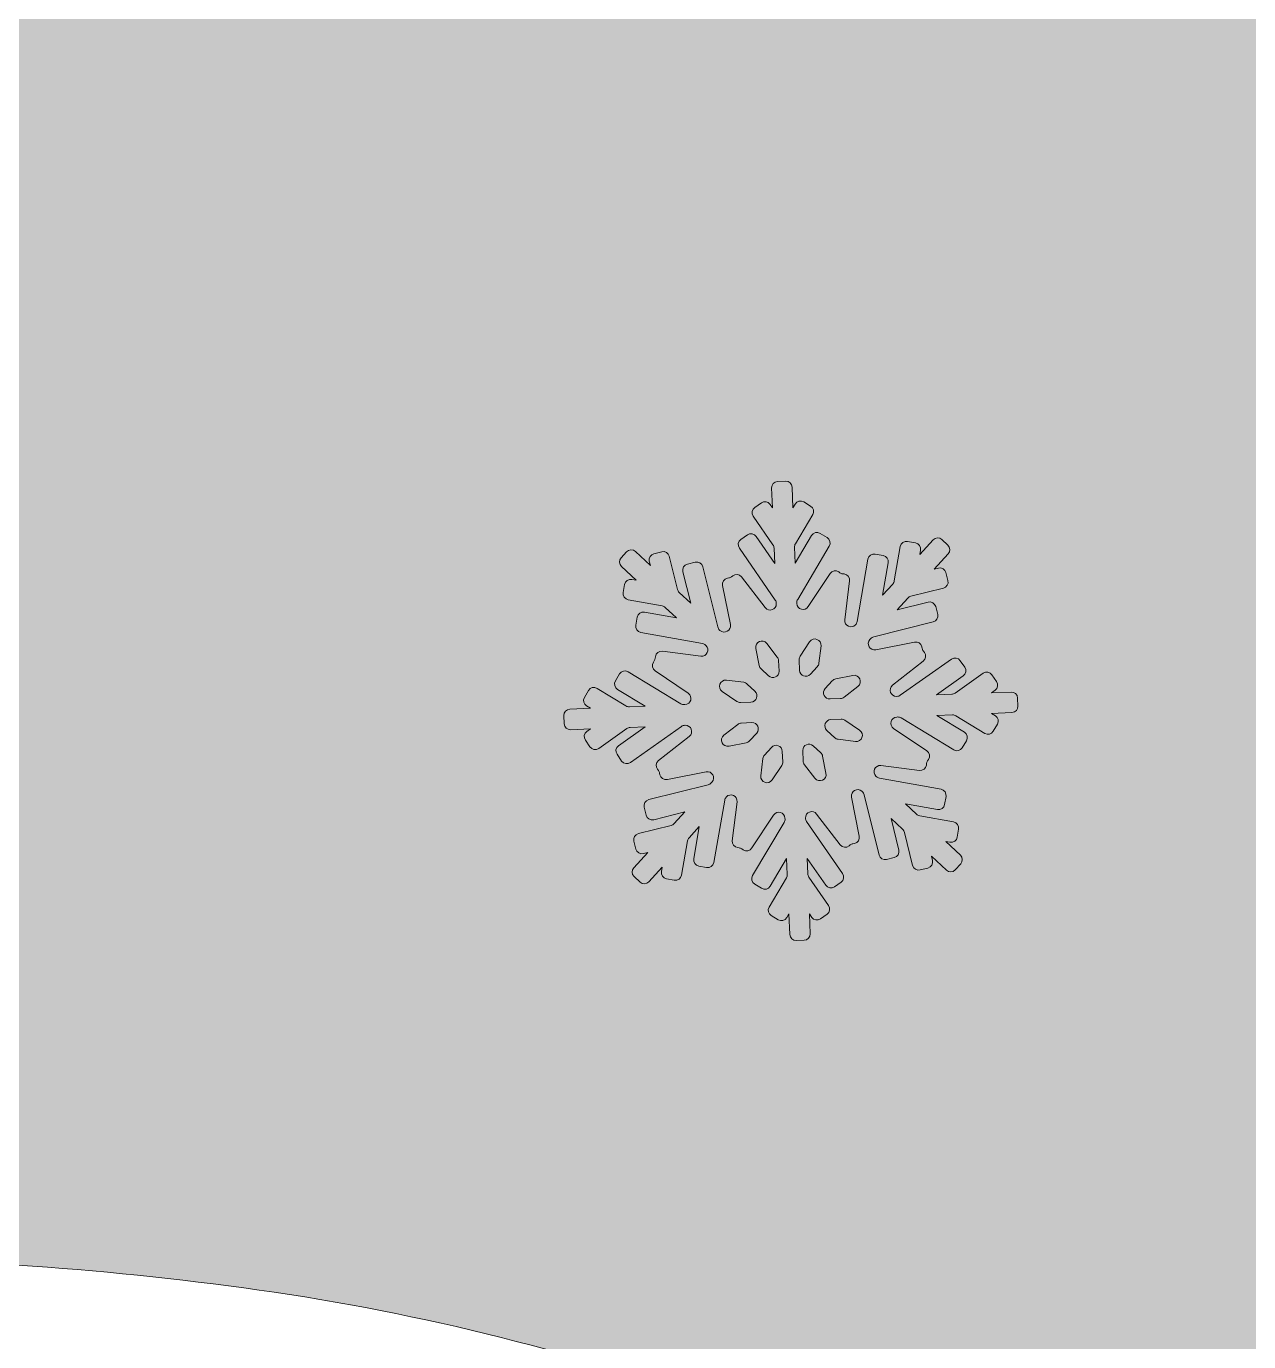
# Model space of a CAD drawing. Header units: millimetres. Extents: x 14 to 187, y -120 to -22.
# Drawn here: x 152.78 to 164.05, y -58.45 to -46.32 of the extents above; entities that cross this region are included whole.
import ezdxf

# ---------------------------------------------------------------- set-up
doc = ezdxf.new("R2010")
doc.units = ezdxf.units.MM
doc.header["$MEASUREMENT"] = 0
doc.layers.add('engraving', color=7, linetype='Continuous')
doc.layers.add('Layer 1', color=7, linetype='Continuous')

msp = doc.modelspace()

# ---------------------------------------------------------------- hatches: boundary and pattern name
at = {"layer": 'Layer 1'}
h = msp.add_hatch(color=2, dxfattribs=at)
h.dxf.hatch_style = 2
edge = h.paths.add_edge_path()
edge.add_spline(control_points=[(156.544, -68.893), (156.544, -68.893), (152.268, -89.12), (152.268, -89.12), (152.268, -89.12), (163.017, -89.12), (163.017, -89.12), (163.017, -89.12), (162.554, -89.698), (162.554, -89.698), (160.781, -91.703), (158.758, -93.223), (156.486, -94.263), (154.212, -95.303), (151.863, -95.921), (149.436, -96.113), (147.009, -96.306), (144.619, -96.017), (142.269, -95.246), (139.918, -94.476), (137.78, -93.205), (135.855, -91.431), (133.849, -89.737), (132.367, -87.791), (131.405, -85.595), (130.441, -83.399), (129.92, -81.107), (129.844, -78.717), (129.767, -76.33), (130.093, -73.941), (130.826, -71.551), (131.558, -69.164), (132.656, -66.928), (134.121, -64.848), (135.199, -63.229), (136.837, -61.824), (139.033, -60.629), (141.229, -59.435), (143.674, -58.588), (146.373, -58.086), (149.069, -57.586), (151.92, -57.548), (154.926, -57.97), (157.931, -58.395), (160.82, -59.455), (163.594, -61.149), (163.594, -61.149), (179.429, -43.349), (179.429, -43.349), (175.037, -39.959), (169.97, -37.57), (164.23, -36.183), (160.527, -35.288), (156.792, -34.797), (153.025, -34.704), (152.206, -33.794), (151.054, -33.188), (149.764, -33.09), (151.269, -31.975), (152.248, -30.191), (152.248, -28.175), (152.248, -24.794), (149.508, -22.054), (146.128, -22.054), (142.747, -22.054), (140.007, -24.794), (140.007, -28.175), (140.007, -30.191), (140.987, -31.975), (142.492, -33.09), (140.513, -33.241), (138.857, -34.58), (138.235, -36.39), (135.388, -37.126), (132.61, -38.096), (129.902, -39.304), (124.545, -41.693), (120.02, -44.967), (116.321, -49.128), (112.467, -53.52), (109.655, -58.395), (107.883, -63.75), (106.11, -69.106), (105.398, -74.499), (105.745, -79.931), (106.091, -85.363), (107.459, -90.642), (109.849, -95.766), (112.236, -100.891), (115.627, -105.379), (120.02, -109.231), (123.1, -112.005), (126.435, -114.221), (130.017, -115.878), (133.601, -117.535), (137.299, -118.671), (141.114, -119.287), (144.927, -119.903), (148.76, -119.998), (152.614, -119.576), (156.467, -119.151), (160.202, -118.247), (163.825, -116.86), (163.825, -116.86), (163.825, -119.287), (163.825, -119.287), (163.825, -119.287), (186.595, -119.403), (186.595, -119.403), (186.595, -119.403), (186.595, -69.008), (186.595, -69.008), (186.595, -69.008), (156.544, -68.893), (156.544, -68.893)], knot_values=[0, 0, 0, 0, 1, 1, 1, 2, 2, 2, 3, 3, 3, 4, 4, 4, 5, 5, 5, 6, 6, 6, 7, 7, 7, 8, 8, 8, 9, 9, 9, 10, 10, 10, 11, 11, 11, 12, 12, 12, 13, 13, 13, 14, 14, 14, 15, 15, 15, 16, 16, 16, 17, 17, 17, 18, 18, 18, 19, 19, 19, 20, 20, 20, 21, 21, 21, 22, 22, 22, 23, 23, 23, 24, 24, 24, 25, 25, 25, 26, 26, 26, 27, 27, 27, 28, 28, 28, 29, 29, 29, 30, 30, 30, 31, 31, 31, 32, 32, 32, 33, 33, 33, 34, 34, 34, 35, 35, 35, 36, 36, 36, 37, 37, 37, 38, 38, 38, 38], degree=3, periodic=1)
edge = h.paths.add_edge_path()
edge.add_spline(control_points=[(142.32, -28.175), (142.32, -26.075), (144.028, -24.367), (146.128, -24.367), (148.227, -24.367), (149.935, -26.075), (149.935, -28.175), (149.935, -30.274), (148.227, -31.982), (146.128, -31.982), (144.028, -31.982), (142.32, -30.274), (142.32, -28.175)], knot_values=[0, 0, 0, 0, 1, 1, 1, 2, 2, 2, 3, 3, 3, 4, 4, 4, 4], degree=3, periodic=1)

# ---------------------------------------------------------------- linework, layer by layer
at = {"layer": 'engraving', "lineweight": 0}
for points, knots in [([(161.921, -52.51), (161.92, -52.478), (161.893, -52.453), (161.862, -52.455), (161.862, -52.455), (161.679, -52.462), (161.679, -52.462), (161.679, -52.462), (161.713, -52.438), (161.713, -52.438), (161.738, -52.419), (161.745, -52.384), (161.727, -52.358), (161.727, -52.358), (161.684, -52.296), (161.684, -52.296), (161.666, -52.27), (161.63, -52.264), (161.604, -52.282), (161.604, -52.282), (161.344, -52.465), (161.344, -52.465), (161.335, -52.472), (161.325, -52.475), (161.313, -52.476), (161.313, -52.476), (161.174, -52.481), (161.174, -52.481), (161.174, -52.481), (161.42, -52.307), (161.42, -52.307), (161.446, -52.289), (161.452, -52.253), (161.434, -52.227), (161.434, -52.227), (161.392, -52.166), (161.392, -52.166), (161.374, -52.139), (161.337, -52.133), (161.311, -52.152), (161.311, -52.152), (160.839, -52.485), (160.839, -52.485), (160.83, -52.491), (160.82, -52.495), (160.808, -52.495), (160.808, -52.495), (160.806, -52.495), (160.806, -52.495), (160.75, -52.498), (160.724, -52.427), (160.768, -52.393), (160.768, -52.393), (161.051, -52.17), (161.051, -52.17), (161.076, -52.15), (161.08, -52.115), (161.061, -52.09), (161.061, -52.09), (161.052, -52.078), (161.052, -52.078), (161.047, -52.071), (161.043, -52.063), (161.041, -52.054), (161.041, -52.054), (161.038, -52.039), (161.038, -52.039), (161.032, -52.008), (161.002, -51.988), (160.971, -51.994), (160.971, -51.994), (160.613, -52.065), (160.613, -52.065), (160.559, -52.076), (160.522, -52.011), (160.559, -51.97), (160.559, -51.97), (160.565, -51.964), (160.565, -51.964), (160.573, -51.955), (160.583, -51.95), (160.594, -51.947), (160.594, -51.947), (161.142, -51.809), (161.142, -51.809), (161.173, -51.802), (161.191, -51.771), (161.184, -51.74), (161.184, -51.74), (161.166, -51.667), (161.166, -51.667), (161.158, -51.636), (161.127, -51.617), (161.096, -51.625), (161.096, -51.625), (160.809, -51.697), (160.809, -51.697), (160.809, -51.697), (160.908, -51.589), (160.908, -51.589), (160.916, -51.58), (160.925, -51.574), (160.936, -51.572), (160.936, -51.572), (161.237, -51.496), (161.237, -51.496), (161.267, -51.489), (161.286, -51.457), (161.279, -51.427), (161.279, -51.427), (161.26, -51.354), (161.26, -51.354), (161.253, -51.323), (161.222, -51.304), (161.191, -51.312), (161.191, -51.312), (161.151, -51.322), (161.151, -51.322), (161.151, -51.322), (161.28, -51.181), (161.28, -51.181), (161.301, -51.157), (161.3, -51.121), (161.277, -51.1), (161.277, -51.1), (161.223, -51.049), (161.223, -51.049), (161.199, -51.027), (161.162, -51.029), (161.141, -51.052), (161.141, -51.052), (161.018, -51.187), (161.018, -51.187), (161.018, -51.187), (161.025, -51.147), (161.025, -51.147), (161.03, -51.115), (161.01, -51.086), (160.978, -51.08), (160.978, -51.08), (160.906, -51.067), (160.906, -51.067), (160.874, -51.061), (160.844, -51.082), (160.839, -51.114), (160.839, -51.114), (160.784, -51.43), (160.784, -51.43), (160.782, -51.441), (160.777, -51.451), (160.77, -51.459), (160.77, -51.459), (160.675, -51.562), (160.675, -51.562), (160.675, -51.562), (160.727, -51.263), (160.727, -51.263), (160.733, -51.232), (160.712, -51.202), (160.681, -51.197), (160.681, -51.197), (160.608, -51.184), (160.608, -51.184), (160.577, -51.178), (160.547, -51.199), (160.541, -51.23), (160.541, -51.23), (160.441, -51.805), (160.441, -51.805), (160.439, -51.816), (160.435, -51.826), (160.427, -51.834), (160.427, -51.834), (160.427, -51.834), (160.427, -51.834), (160.389, -51.875), (160.321, -51.844), (160.328, -51.788), (160.328, -51.788), (160.371, -51.43), (160.371, -51.43), (160.375, -51.399), (160.353, -51.37), (160.321, -51.366), (160.321, -51.366), (160.308, -51.365), (160.308, -51.365), (160.299, -51.363), (160.29, -51.36), (160.283, -51.355), (160.283, -51.355), (160.271, -51.347), (160.271, -51.347), (160.245, -51.329), (160.209, -51.337), (160.191, -51.363), (160.191, -51.363), (159.99, -51.667), (159.99, -51.667), (159.96, -51.714), (159.887, -51.693), (159.885, -51.638), (159.885, -51.638), (159.885, -51.631), (159.885, -51.631), (159.884, -51.62), (159.887, -51.609), (159.893, -51.6), (159.893, -51.6), (160.184, -51.109), (160.184, -51.109), (160.2, -51.082), (160.191, -51.047), (160.164, -51.031), (160.164, -51.031), (160.101, -50.992), (160.101, -50.992), (160.073, -50.975), (160.038, -50.984), (160.021, -51.012), (160.021, -51.012), (159.87, -51.267), (159.87, -51.267), (159.87, -51.267), (159.864, -51.12), (159.864, -51.12), (159.864, -51.109), (159.866, -51.098), (159.872, -51.088), (159.872, -51.088), (160.032, -50.819), (160.032, -50.819), (160.048, -50.792), (160.039, -50.757), (160.012, -50.741), (160.012, -50.741), (159.949, -50.702), (159.949, -50.702), (159.921, -50.685), (159.886, -50.694), (159.869, -50.722), (159.869, -50.722), (159.849, -50.756), (159.849, -50.756), (159.849, -50.756), (159.842, -50.565), (159.842, -50.565), (159.84, -50.533), (159.814, -50.509), (159.782, -50.51), (159.782, -50.51), (159.708, -50.513), (159.708, -50.513), (159.676, -50.514), (159.652, -50.541), (159.653, -50.573), (159.653, -50.573), (159.66, -50.757), (159.66, -50.757), (159.66, -50.757), (159.638, -50.724), (159.638, -50.724), (159.62, -50.698), (159.584, -50.691), (159.558, -50.71), (159.558, -50.71), (159.497, -50.753), (159.497, -50.753), (159.471, -50.771), (159.465, -50.806), (159.483, -50.832), (159.483, -50.832), (159.665, -51.096), (159.665, -51.096), (159.671, -51.105), (159.675, -51.116), (159.675, -51.127), (159.675, -51.127), (159.681, -51.268), (159.681, -51.268), (159.681, -51.268), (159.51, -51.02), (159.51, -51.02), (159.492, -50.993), (159.455, -50.987), (159.429, -51.005), (159.429, -51.005), (159.369, -51.048), (159.369, -51.048), (159.343, -51.066), (159.337, -51.102), (159.355, -51.128), (159.355, -51.128), (159.686, -51.607), (159.686, -51.607), (159.692, -51.616), (159.696, -51.627), (159.696, -51.638), (159.696, -51.638), (159.696, -51.639), (159.696, -51.639), (159.698, -51.695), (159.627, -51.72), (159.593, -51.676), (159.593, -51.676), (159.375, -51.393), (159.375, -51.393), (159.356, -51.368), (159.319, -51.363), (159.294, -51.383), (159.294, -51.383), (159.283, -51.391), (159.283, -51.391), (159.276, -51.397), (159.268, -51.401), (159.259, -51.403), (159.259, -51.403), (159.246, -51.405), (159.246, -51.405), (159.214, -51.411), (159.194, -51.442), (159.2, -51.473), (159.2, -51.473), (159.272, -51.833), (159.272, -51.833), (159.282, -51.888), (159.217, -51.925), (159.176, -51.887), (159.176, -51.887), (159.172, -51.883), (159.172, -51.883), (159.164, -51.876), (159.158, -51.866), (159.156, -51.855), (159.156, -51.855), (159.018, -51.299), (159.018, -51.299), (159.011, -51.268), (158.979, -51.249), (158.948, -51.257), (158.948, -51.257), (158.877, -51.275), (158.877, -51.275), (158.846, -51.283), (158.827, -51.314), (158.835, -51.345), (158.835, -51.345), (158.907, -51.635), (158.907, -51.635), (158.907, -51.635), (158.801, -51.536), (158.801, -51.536), (158.792, -51.528), (158.787, -51.518), (158.784, -51.508), (158.784, -51.508), (158.709, -51.203), (158.709, -51.203), (158.701, -51.172), (158.67, -51.153), (158.639, -51.161), (158.639, -51.161), (158.567, -51.179), (158.567, -51.179), (158.537, -51.186), (158.518, -51.217), (158.525, -51.248), (158.525, -51.248), (158.535, -51.288), (158.535, -51.288), (158.535, -51.288), (158.397, -51.158), (158.397, -51.158), (158.374, -51.137), (158.337, -51.138), (158.315, -51.162), (158.315, -51.162), (158.265, -51.217), (158.265, -51.217), (158.244, -51.24), (158.245, -51.276), (158.268, -51.297), (158.268, -51.297), (158.403, -51.424), (158.403, -51.424), (158.403, -51.424), (158.364, -51.417), (158.364, -51.417), (158.333, -51.411), (158.303, -51.432), (158.297, -51.463), (158.297, -51.463), (158.284, -51.537), (158.284, -51.537), (158.279, -51.568), (158.3, -51.598), (158.331, -51.604), (158.331, -51.604), (158.643, -51.66), (158.643, -51.66), (158.654, -51.662), (158.664, -51.667), (158.672, -51.675), (158.672, -51.675), (158.775, -51.771), (158.775, -51.771), (158.775, -51.771), (158.48, -51.718), (158.48, -51.718), (158.449, -51.712), (158.419, -51.733), (158.413, -51.765), (158.413, -51.765), (158.4, -51.838), (158.4, -51.838), (158.395, -51.87), (158.416, -51.899), (158.447, -51.905), (158.447, -51.905), (159.015, -52.008), (159.015, -52.008), (159.026, -52.01), (159.036, -52.015), (159.044, -52.022), (159.044, -52.022), (159.046, -52.025), (159.046, -52.025), (159.087, -52.063), (159.055, -52.131), (159, -52.124), (159, -52.124), (158.646, -52.079), (158.646, -52.079), (158.614, -52.075), (158.586, -52.097), (158.582, -52.129), (158.582, -52.129), (158.58, -52.143), (158.58, -52.143), (158.579, -52.152), (158.576, -52.161), (158.571, -52.168), (158.571, -52.168), (158.563, -52.18), (158.563, -52.18), (158.545, -52.207), (158.552, -52.242), (158.578, -52.26), (158.578, -52.26), (158.883, -52.466), (158.883, -52.466), (158.929, -52.497), (158.909, -52.569), (158.853, -52.571), (158.853, -52.571), (158.846, -52.571), (158.846, -52.571), (158.835, -52.572), (158.824, -52.569), (158.814, -52.563), (158.814, -52.563), (158.329, -52.268), (158.329, -52.268), (158.302, -52.251), (158.266, -52.26), (158.25, -52.288), (158.25, -52.288), (158.212, -52.352), (158.212, -52.352), (158.196, -52.379), (158.205, -52.414), (158.231, -52.43), (158.231, -52.43), (158.486, -52.585), (158.486, -52.585), (158.486, -52.585), (158.341, -52.591), (158.341, -52.591), (158.33, -52.591), (158.319, -52.589), (158.309, -52.583), (158.309, -52.583), (158.043, -52.421), (158.043, -52.421), (158.016, -52.404), (157.98, -52.413), (157.964, -52.441), (157.964, -52.441), (157.926, -52.505), (157.926, -52.505), (157.91, -52.532), (157.919, -52.567), (157.945, -52.583), (157.945, -52.583), (157.981, -52.605), (157.981, -52.605), (157.981, -52.605), (157.792, -52.612), (157.792, -52.612), (157.76, -52.614), (157.736, -52.64), (157.737, -52.672), (157.737, -52.672), (157.74, -52.747), (157.74, -52.747), (157.741, -52.779), (157.768, -52.803), (157.8, -52.802), (157.8, -52.802), (157.983, -52.795), (157.983, -52.795), (157.983, -52.795), (157.949, -52.819), (157.949, -52.819), (157.923, -52.837), (157.917, -52.873), (157.935, -52.899), (157.935, -52.899), (157.977, -52.96), (157.977, -52.96), (157.995, -52.987), (158.031, -52.993), (158.058, -52.975), (158.058, -52.975), (158.317, -52.792), (158.317, -52.792), (158.326, -52.785), (158.337, -52.781), (158.348, -52.781), (158.348, -52.781), (158.488, -52.776), (158.488, -52.776), (158.488, -52.776), (158.241, -52.95), (158.241, -52.95), (158.215, -52.968), (158.209, -53.003), (158.227, -53.029), (158.227, -53.029), (158.269, -53.091), (158.269, -53.091), (158.288, -53.117), (158.324, -53.124), (158.35, -53.105), (158.35, -53.105), (158.822, -52.772), (158.822, -52.772), (158.831, -52.765), (158.842, -52.762), (158.853, -52.761), (158.853, -52.761), (158.855, -52.761), (158.855, -52.761), (158.911, -52.759), (158.937, -52.829), (158.893, -52.864), (158.893, -52.864), (158.61, -53.087), (158.61, -53.087), (158.585, -53.106), (158.581, -53.142), (158.6, -53.167), (158.6, -53.167), (158.609, -53.179), (158.609, -53.179), (158.615, -53.186), (158.618, -53.194), (158.62, -53.203), (158.62, -53.203), (158.623, -53.217), (158.623, -53.217), (158.629, -53.248), (158.659, -53.269), (158.691, -53.262), (158.691, -53.262), (159.048, -53.191), (159.048, -53.191), (159.103, -53.18), (159.139, -53.245), (159.102, -53.286), (159.102, -53.286), (159.096, -53.293), (159.096, -53.293), (159.088, -53.301), (159.078, -53.307), (159.067, -53.31), (159.067, -53.31), (158.519, -53.447), (158.519, -53.447), (158.488, -53.455), (158.47, -53.486), (158.477, -53.517), (158.477, -53.517), (158.495, -53.59), (158.495, -53.59), (158.503, -53.621), (158.534, -53.64), (158.565, -53.632), (158.565, -53.632), (158.852, -53.56), (158.852, -53.56), (158.852, -53.56), (158.753, -53.668), (158.753, -53.668), (158.746, -53.676), (158.736, -53.682), (158.725, -53.685), (158.725, -53.685), (158.424, -53.761), (158.424, -53.761), (158.394, -53.768), (158.375, -53.799), (158.383, -53.83), (158.383, -53.83), (158.401, -53.903), (158.401, -53.903), (158.408, -53.934), (158.44, -53.953), (158.47, -53.945), (158.47, -53.945), (158.51, -53.935), (158.51, -53.935), (158.51, -53.935), (158.381, -54.076), (158.381, -54.076), (158.36, -54.099), (158.361, -54.135), (158.384, -54.157), (158.384, -54.157), (158.439, -54.208), (158.439, -54.208), (158.462, -54.23), (158.499, -54.228), (158.52, -54.205), (158.52, -54.205), (158.643, -54.07), (158.643, -54.07), (158.643, -54.07), (158.636, -54.11), (158.636, -54.11), (158.631, -54.141), (158.652, -54.171), (158.683, -54.177), (158.683, -54.177), (158.755, -54.19), (158.755, -54.19), (158.787, -54.195), (158.817, -54.174), (158.822, -54.143), (158.822, -54.143), (158.877, -53.827), (158.877, -53.827), (158.879, -53.816), (158.884, -53.806), (158.892, -53.798), (158.892, -53.798), (158.986, -53.695), (158.986, -53.695), (158.986, -53.695), (158.934, -53.993), (158.934, -53.993), (158.928, -54.025), (158.949, -54.054), (158.98, -54.06), (158.98, -54.06), (159.053, -54.073), (159.053, -54.073), (159.084, -54.079), (159.114, -54.058), (159.12, -54.026), (159.12, -54.026), (159.22, -53.451), (159.22, -53.451), (159.222, -53.441), (159.227, -53.431), (159.234, -53.423), (159.234, -53.423), (159.234, -53.423), (159.234, -53.423), (159.272, -53.381), (159.34, -53.413), (159.334, -53.468), (159.334, -53.468), (159.29, -53.826), (159.29, -53.826), (159.286, -53.858), (159.308, -53.886), (159.34, -53.89), (159.34, -53.89), (159.354, -53.892), (159.354, -53.892), (159.363, -53.893), (159.371, -53.897), (159.379, -53.902), (159.379, -53.902), (159.39, -53.909), (159.39, -53.909), (159.416, -53.927), (159.453, -53.92), (159.47, -53.893), (159.47, -53.893), (159.671, -53.59), (159.671, -53.59), (159.702, -53.543), (159.774, -53.563), (159.776, -53.619), (159.776, -53.619), (159.777, -53.626), (159.777, -53.626), (159.777, -53.637), (159.774, -53.648), (159.769, -53.657), (159.769, -53.657), (159.477, -54.148), (159.477, -54.148), (159.461, -54.175), (159.47, -54.21), (159.497, -54.226), (159.497, -54.226), (159.56, -54.265), (159.56, -54.265), (159.588, -54.282), (159.623, -54.273), (159.64, -54.245), (159.64, -54.245), (159.791, -53.99), (159.791, -53.99), (159.791, -53.99), (159.797, -54.137), (159.797, -54.137), (159.798, -54.148), (159.795, -54.159), (159.789, -54.168), (159.789, -54.168), (159.63, -54.438), (159.63, -54.438), (159.613, -54.465), (159.622, -54.5), (159.649, -54.516), (159.649, -54.516), (159.712, -54.555), (159.712, -54.555), (159.74, -54.571), (159.775, -54.562), (159.792, -54.535), (159.792, -54.535), (159.812, -54.501), (159.812, -54.501), (159.812, -54.501), (159.82, -54.692), (159.82, -54.692), (159.821, -54.723), (159.848, -54.748), (159.879, -54.747), (159.879, -54.747), (159.953, -54.744), (159.953, -54.744), (159.985, -54.743), (160.01, -54.716), (160.008, -54.684), (160.008, -54.684), (160.001, -54.5), (160.001, -54.5), (160.001, -54.5), (160.023, -54.533), (160.023, -54.533), (160.041, -54.559), (160.078, -54.565), (160.104, -54.547), (160.104, -54.547), (160.164, -54.504), (160.164, -54.504), (160.19, -54.486), (160.196, -54.45), (160.178, -54.424), (160.178, -54.424), (159.996, -54.161), (159.996, -54.161), (159.99, -54.152), (159.986, -54.141), (159.986, -54.13), (159.986, -54.13), (159.98, -53.989), (159.98, -53.989), (159.98, -53.989), (160.152, -54.237), (160.152, -54.237), (160.17, -54.263), (160.206, -54.27), (160.232, -54.251), (160.232, -54.251), (160.293, -54.209), (160.293, -54.209), (160.318, -54.19), (160.325, -54.155), (160.307, -54.129), (160.307, -54.129), (159.975, -53.649), (159.975, -53.649), (159.969, -53.64), (159.966, -53.63), (159.965, -53.619), (159.965, -53.619), (159.965, -53.618), (159.965, -53.618), (159.963, -53.562), (160.034, -53.536), (160.068, -53.581), (160.068, -53.581), (160.286, -53.864), (160.286, -53.864), (160.306, -53.889), (160.342, -53.894), (160.367, -53.874), (160.367, -53.874), (160.378, -53.865), (160.378, -53.865), (160.385, -53.86), (160.393, -53.856), (160.402, -53.854), (160.402, -53.854), (160.416, -53.851), (160.416, -53.851), (160.447, -53.845), (160.467, -53.815), (160.461, -53.784), (160.461, -53.784), (160.39, -53.423), (160.39, -53.423), (160.379, -53.368), (160.445, -53.332), (160.485, -53.37), (160.485, -53.37), (160.489, -53.373), (160.489, -53.373), (160.497, -53.381), (160.503, -53.391), (160.505, -53.402), (160.505, -53.402), (160.643, -53.958), (160.643, -53.958), (160.651, -53.988), (160.682, -54.007), (160.713, -53.999), (160.713, -53.999), (160.784, -53.982), (160.784, -53.982), (160.815, -53.974), (160.834, -53.943), (160.826, -53.912), (160.826, -53.912), (160.754, -53.622), (160.754, -53.622), (160.754, -53.622), (160.861, -53.721), (160.861, -53.721), (160.869, -53.729), (160.874, -53.738), (160.877, -53.749), (160.877, -53.749), (160.953, -54.054), (160.953, -54.054), (160.96, -54.085), (160.992, -54.104), (161.022, -54.096), (161.022, -54.096), (161.094, -54.078), (161.094, -54.078), (161.125, -54.07), (161.143, -54.039), (161.136, -54.009), (161.136, -54.009), (161.126, -53.969), (161.126, -53.969), (161.126, -53.969), (161.264, -54.098), (161.264, -54.098), (161.287, -54.12), (161.324, -54.119), (161.346, -54.095), (161.346, -54.095), (161.396, -54.04), (161.396, -54.04), (161.417, -54.017), (161.416, -53.981), (161.393, -53.959), (161.393, -53.959), (161.258, -53.833), (161.258, -53.833), (161.258, -53.833), (161.297, -53.84), (161.297, -53.84), (161.329, -53.846), (161.359, -53.825), (161.364, -53.793), (161.364, -53.793), (161.377, -53.72), (161.377, -53.72), (161.382, -53.688), (161.362, -53.659), (161.33, -53.653), (161.33, -53.653), (161.018, -53.597), (161.018, -53.597), (161.007, -53.595), (160.997, -53.59), (160.989, -53.582), (160.989, -53.582), (160.886, -53.486), (160.886, -53.486), (160.886, -53.486), (161.181, -53.539), (161.181, -53.539), (161.213, -53.545), (161.243, -53.524), (161.248, -53.492), (161.248, -53.492), (161.261, -53.418), (161.261, -53.418), (161.266, -53.387), (161.246, -53.357), (161.215, -53.352), (161.215, -53.352), (160.647, -53.249), (160.647, -53.249), (160.636, -53.247), (160.626, -53.242), (160.618, -53.235), (160.618, -53.235), (160.615, -53.232), (160.615, -53.232), (160.574, -53.194), (160.606, -53.126), (160.661, -53.133), (160.661, -53.133), (161.015, -53.178), (161.015, -53.178), (161.047, -53.182), (161.076, -53.16), (161.08, -53.128), (161.08, -53.128), (161.081, -53.113), (161.081, -53.113), (161.082, -53.105), (161.085, -53.096), (161.09, -53.089), (161.09, -53.089), (161.099, -53.076), (161.099, -53.076), (161.116, -53.05), (161.109, -53.015), (161.083, -52.997), (161.083, -52.997), (160.778, -52.791), (160.778, -52.791), (160.732, -52.759), (160.753, -52.688), (160.808, -52.686), (160.808, -52.686), (160.815, -52.685), (160.815, -52.685), (160.826, -52.685), (160.838, -52.688), (160.847, -52.694), (160.847, -52.694), (161.332, -52.989), (161.332, -52.989), (161.359, -53.005), (161.395, -52.997), (161.411, -52.969), (161.411, -52.969), (161.449, -52.905), (161.449, -52.905), (161.465, -52.878), (161.457, -52.843), (161.43, -52.826), (161.43, -52.826), (161.175, -52.671), (161.175, -52.671), (161.175, -52.671), (161.32, -52.666), (161.32, -52.666), (161.332, -52.665), (161.343, -52.668), (161.352, -52.674), (161.352, -52.674), (161.618, -52.836), (161.618, -52.836), (161.645, -52.852), (161.681, -52.844), (161.697, -52.816), (161.697, -52.816), (161.735, -52.752), (161.735, -52.752), (161.751, -52.725), (161.743, -52.69), (161.716, -52.673), (161.716, -52.673), (161.68, -52.652), (161.68, -52.652), (161.68, -52.652), (161.869, -52.644), (161.869, -52.644), (161.901, -52.643), (161.926, -52.616), (161.924, -52.585), (161.924, -52.585), (161.921, -52.51), (161.921, -52.51)], [0, 0, 0, 0, 1, 1, 1, 2, 2, 2, 3, 3, 3, 4, 4, 4, 5, 5, 5, 6, 6, 6, 7, 7, 7, 8, 8, 8, 9, 9, 9, 10, 10, 10, 11, 11, 11, 12, 12, 12, 13, 13, 13, 14, 14, 14, 15, 15, 15, 16, 16, 16, 17, 17, 17, 18, 18, 18, 19, 19, 19, 20, 20, 20, 21, 21, 21, 22, 22, 22, 23, 23, 23, 24, 24, 24, 25, 25, 25, 26, 26, 26, 27, 27, 27, 28, 28, 28, 29, 29, 29, 30, 30, 30, 31, 31, 31, 32, 32, 32, 33, 33, 33, 34, 34, 34, 35, 35, 35, 36, 36, 36, 37, 37, 37, 38, 38, 38, 39, 39, 39, 40, 40, 40, 41, 41, 41, 42, 42, 42, 43, 43, 43, 44, 44, 44, 45, 45, 45, 46, 46, 46, 47, 47, 47, 48, 48, 48, 49, 49, 49, 50, 50, 50, 51, 51, 51, 52, 52, 52, 53, 53, 53, 54, 54, 54, 55, 55, 55, 56, 56, 56, 57, 57, 57, 58, 58, 58, 59, 59, 59, 60, 60, 60, 61, 61, 61, 62, 62, 62, 63, 63, 63, 64, 64, 64, 65, 65, 65, 66, 66, 66, 67, 67, 67, 68, 68, 68, 69, 69, 69, 70, 70, 70, 71, 71, 71, 72, 72, 72, 73, 73, 73, 74, 74, 74, 75, 75, 75, 76, 76, 76, 77, 77, 77, 78, 78, 78, 79, 79, 79, 80, 80, 80, 81, 81, 81, 82, 82, 82, 83, 83, 83, 84, 84, 84, 85, 85, 85, 86, 86, 86, 87, 87, 87, 88, 88, 88, 89, 89, 89, 90, 90, 90, 91, 91, 91, 92, 92, 92, 93, 93, 93, 94, 94, 94, 95, 95, 95, 96, 96, 96, 97, 97, 97, 98, 98, 98, 99, 99, 99, 100, 100, 100, 101, 101, 101, 102, 102, 102, 103, 103, 103, 104, 104, 104, 105, 105, 105, 106, 106, 106, 107, 107, 107, 108, 108, 108, 109, 109, 109, 110, 110, 110, 111, 111, 111, 112, 112, 112, 113, 113, 113, 114, 114, 114, 115, 115, 115, 116, 116, 116, 117, 117, 117, 118, 118, 118, 119, 119, 119, 120, 120, 120, 121, 121, 121, 122, 122, 122, 123, 123, 123, 124, 124, 124, 125, 125, 125, 126, 126, 126, 127, 127, 127, 128, 128, 128, 129, 129, 129, 130, 130, 130, 131, 131, 131, 132, 132, 132, 133, 133, 133, 134, 134, 134, 135, 135, 135, 136, 136, 136, 137, 137, 137, 138, 138, 138, 139, 139, 139, 140, 140, 140, 141, 141, 141, 142, 142, 142, 143, 143, 143, 144, 144, 144, 145, 145, 145, 146, 146, 146, 147, 147, 147, 148, 148, 148, 149, 149, 149, 150, 150, 150, 151, 151, 151, 152, 152, 152, 153, 153, 153, 154, 154, 154, 155, 155, 155, 156, 156, 156, 157, 157, 157, 158, 158, 158, 159, 159, 159, 160, 160, 160, 161, 161, 161, 162, 162, 162, 163, 163, 163, 164, 164, 164, 165, 165, 165, 166, 166, 166, 167, 167, 167, 168, 168, 168, 169, 169, 169, 170, 170, 170, 171, 171, 171, 172, 172, 172, 173, 173, 173, 174, 174, 174, 175, 175, 175, 176, 176, 176, 177, 177, 177, 178, 178, 178, 179, 179, 179, 180, 180, 180, 181, 181, 181, 182, 182, 182, 183, 183, 183, 184, 184, 184, 185, 185, 185, 186, 186, 186, 187, 187, 187, 188, 188, 188, 189, 189, 189, 190, 190, 190, 191, 191, 191, 192, 192, 192, 193, 193, 193, 194, 194, 194, 195, 195, 195, 196, 196, 196, 197, 197, 197, 198, 198, 198, 199, 199, 199, 200, 200, 200, 201, 201, 201, 202, 202, 202, 203, 203, 203, 204, 204, 204, 205, 205, 205, 206, 206, 206, 207, 207, 207, 208, 208, 208, 209, 209, 209, 210, 210, 210, 211, 211, 211, 212, 212, 212, 213, 213, 213, 214, 214, 214, 215, 215, 215, 216, 216, 216, 217, 217, 217, 218, 218, 218, 219, 219, 219, 220, 220, 220, 221, 221, 221, 222, 222, 222, 223, 223, 223, 224, 224, 224, 225, 225, 225, 226, 226, 226, 227, 227, 227, 228, 228, 228, 229, 229, 229, 230, 230, 230, 231, 231, 231, 232, 232, 232, 233, 233, 233, 234, 234, 234, 235, 235, 235, 236, 236, 236, 237, 237, 237, 238, 238, 238, 239, 239, 239, 240, 240, 240, 241, 241, 241, 242, 242, 242, 243, 243, 243, 244, 244, 244, 245, 245, 245, 246, 246, 246, 247, 247, 247, 248, 248, 248, 249, 249, 249, 250, 250, 250, 251, 251, 251, 252, 252, 252, 253, 253, 253, 254, 254, 254, 255, 255, 255, 256, 256, 256, 257, 257, 257, 258, 258, 258, 259, 259, 259, 260, 260, 260, 261, 261, 261, 262, 262, 262, 263, 263, 263, 264, 264, 264, 265, 265, 265, 266, 266, 266, 267, 267, 267, 268, 268, 268, 269, 269, 269, 270, 270, 270, 271, 271, 271, 272, 272, 272, 273, 273, 273, 274, 274, 274, 275, 275, 275, 276, 276, 276, 277, 277, 277, 278, 278, 278, 279, 279, 279, 280, 280, 280, 281, 281, 281, 282, 282, 282, 283, 283, 283, 284, 284, 284, 285, 285, 285, 286, 286, 286, 287, 287, 287, 288, 288, 288, 289, 289, 289, 290, 290, 290, 291, 291, 291, 292, 292, 292, 293, 293, 293, 294, 294, 294, 295, 295, 295, 296, 296, 296, 297, 297, 297, 298, 298, 298, 299, 299, 299, 300, 300, 300, 301, 301, 301, 302, 302, 302, 303, 303, 303, 304, 304, 304, 305, 305, 305, 306, 306, 306, 307, 307, 307, 308, 308, 308, 309, 309, 309, 310, 310, 310, 311, 311, 311, 312, 312, 312, 313, 313, 313, 314, 314, 314, 315, 315, 315, 316, 316, 316, 317, 317, 317, 318, 318, 318, 319, 319, 319, 320, 320, 320, 321, 321, 321, 322, 322, 322, 323, 323, 323, 324, 324, 324, 325, 325, 325, 326, 326, 326, 327, 327, 327, 328, 328, 328, 329, 329, 329, 330, 330, 330, 331, 331, 331, 332, 332, 332, 333, 333, 333, 334, 334, 334, 335, 335, 335, 336, 336, 336, 336]), ([(159.609, -52.007), (159.609, -52.007), (159.705, -52.132), (159.705, -52.132), (159.713, -52.141), (159.717, -52.153), (159.717, -52.165), (159.717, -52.165), (159.721, -52.262), (159.721, -52.262), (159.723, -52.313), (159.662, -52.341), (159.625, -52.306), (159.625, -52.306), (159.555, -52.241), (159.555, -52.241), (159.547, -52.233), (159.541, -52.222), (159.538, -52.211), (159.538, -52.211), (159.507, -52.053), (159.507, -52.053), (159.495, -51.993), (159.572, -51.959), (159.609, -52.007)], [0, 0, 0, 0, 1, 1, 1, 2, 2, 2, 3, 3, 3, 4, 4, 4, 5, 5, 5, 6, 6, 6, 7, 7, 7, 8, 8, 8, 8]), ([(159.91, -52.255), (159.91, -52.255), (159.906, -52.158), (159.906, -52.158), (159.906, -52.146), (159.909, -52.134), (159.916, -52.124), (159.916, -52.124), (160.003, -51.991), (160.003, -51.991), (160.037, -51.941), (160.115, -51.97), (160.108, -52.03), (160.108, -52.03), (160.089, -52.189), (160.089, -52.189), (160.087, -52.201), (160.082, -52.212), (160.074, -52.221), (160.074, -52.221), (160.01, -52.291), (160.01, -52.291), (159.975, -52.329), (159.912, -52.306), (159.91, -52.255)], [0, 0, 0, 0, 1, 1, 1, 2, 2, 2, 3, 3, 3, 4, 4, 4, 5, 5, 5, 6, 6, 6, 7, 7, 7, 8, 8, 8, 8]), ([(159.332, -52.541), (159.332, -52.541), (159.197, -52.45), (159.197, -52.45), (159.147, -52.416), (159.177, -52.338), (159.237, -52.345), (159.237, -52.345), (159.395, -52.365), (159.395, -52.365), (159.407, -52.367), (159.418, -52.372), (159.427, -52.381), (159.427, -52.381), (159.499, -52.448), (159.499, -52.448), (159.537, -52.483), (159.513, -52.546), (159.462, -52.548), (159.462, -52.548), (159.366, -52.551), (159.366, -52.551), (159.354, -52.552), (159.342, -52.548), (159.332, -52.541)], [0, 0, 0, 0, 1, 1, 1, 2, 2, 2, 3, 3, 3, 4, 4, 4, 5, 5, 5, 6, 6, 6, 7, 7, 7, 8, 8, 8, 8]), ([(160.146, -52.423), (160.146, -52.423), (160.212, -52.351), (160.212, -52.351), (160.221, -52.341), (160.232, -52.335), (160.244, -52.333), (160.244, -52.333), (160.402, -52.301), (160.402, -52.301), (160.461, -52.29), (160.496, -52.366), (160.448, -52.403), (160.448, -52.403), (160.321, -52.503), (160.321, -52.503), (160.312, -52.511), (160.3, -52.515), (160.288, -52.515), (160.288, -52.515), (160.191, -52.519), (160.191, -52.519), (160.14, -52.521), (160.112, -52.461), (160.146, -52.423)], [0, 0, 0, 0, 1, 1, 1, 2, 2, 2, 3, 3, 3, 4, 4, 4, 5, 5, 5, 6, 6, 6, 7, 7, 7, 8, 8, 8, 8]), ([(159.515, -52.834), (159.515, -52.834), (159.449, -52.906), (159.449, -52.906), (159.44, -52.915), (159.43, -52.921), (159.418, -52.924), (159.418, -52.924), (159.26, -52.955), (159.26, -52.955), (159.2, -52.967), (159.165, -52.891), (159.213, -52.854), (159.213, -52.854), (159.34, -52.754), (159.34, -52.754), (159.35, -52.746), (159.361, -52.742), (159.373, -52.741), (159.373, -52.741), (159.47, -52.737), (159.47, -52.737), (159.521, -52.735), (159.549, -52.796), (159.515, -52.834)], [0, 0, 0, 0, 1, 1, 1, 2, 2, 2, 3, 3, 3, 4, 4, 4, 5, 5, 5, 6, 6, 6, 7, 7, 7, 8, 8, 8, 8]), ([(160.329, -52.715), (160.329, -52.715), (160.464, -52.807), (160.464, -52.807), (160.514, -52.841), (160.485, -52.919), (160.425, -52.911), (160.425, -52.911), (160.266, -52.891), (160.266, -52.891), (160.254, -52.89), (160.243, -52.884), (160.234, -52.876), (160.234, -52.876), (160.162, -52.809), (160.162, -52.809), (160.125, -52.774), (160.148, -52.711), (160.199, -52.709), (160.199, -52.709), (160.295, -52.705), (160.295, -52.705), (160.307, -52.705), (160.319, -52.708), (160.329, -52.715)], [0, 0, 0, 0, 1, 1, 1, 2, 2, 2, 3, 3, 3, 4, 4, 4, 5, 5, 5, 6, 6, 6, 7, 7, 7, 8, 8, 8, 8]), ([(159.751, -53.002), (159.751, -53.002), (159.755, -53.099), (159.755, -53.099), (159.756, -53.111), (159.752, -53.123), (159.746, -53.133), (159.746, -53.133), (159.658, -53.265), (159.658, -53.265), (159.625, -53.316), (159.546, -53.287), (159.553, -53.227), (159.553, -53.227), (159.573, -53.068), (159.573, -53.068), (159.574, -53.056), (159.579, -53.045), (159.587, -53.036), (159.587, -53.036), (159.651, -52.965), (159.651, -52.965), (159.686, -52.927), (159.749, -52.95), (159.751, -53.002)], [0, 0, 0, 0, 1, 1, 1, 2, 2, 2, 3, 3, 3, 4, 4, 4, 5, 5, 5, 6, 6, 6, 7, 7, 7, 8, 8, 8, 8]), ([(160.052, -53.25), (160.052, -53.25), (159.956, -53.125), (159.956, -53.125), (159.948, -53.115), (159.944, -53.104), (159.944, -53.092), (159.944, -53.092), (159.94, -52.995), (159.94, -52.995), (159.938, -52.944), (159.999, -52.915), (160.037, -52.951), (160.037, -52.951), (160.106, -53.015), (160.106, -53.015), (160.115, -53.024), (160.121, -53.034), (160.123, -53.046), (160.123, -53.046), (160.154, -53.204), (160.154, -53.204), (160.166, -53.263), (160.089, -53.298), (160.052, -53.25)], [0, 0, 0, 0, 1, 1, 1, 2, 2, 2, 3, 3, 3, 4, 4, 4, 5, 5, 5, 6, 6, 6, 7, 7, 7, 8, 8, 8, 8])]:
    msp.add_open_spline(points, degree=3, knots=knots, dxfattribs=at)
at = {"layer": 'Layer 1', "lineweight": 0}
msp.add_open_spline([(156.544, -68.893), (156.544, -68.893), (152.268, -89.12), (152.268, -89.12), (152.268, -89.12), (163.017, -89.12), (163.017, -89.12), (163.017, -89.12), (162.554, -89.698), (162.554, -89.698), (160.781, -91.703), (158.758, -93.223), (156.486, -94.263), (154.212, -95.303), (151.863, -95.921), (149.436, -96.113), (147.009, -96.306), (144.619, -96.017), (142.269, -95.246), (139.918, -94.476), (137.78, -93.205), (135.855, -91.431), (133.849, -89.737), (132.367, -87.791), (131.405, -85.595), (130.441, -83.399), (129.92, -81.107), (129.844, -78.717), (129.767, -76.33), (130.093, -73.941), (130.826, -71.551), (131.558, -69.164), (132.656, -66.928), (134.121, -64.848), (135.199, -63.229), (136.837, -61.824), (139.033, -60.629), (141.229, -59.435), (143.674, -58.588), (146.373, -58.086), (149.069, -57.586), (151.92, -57.548), (154.926, -57.97), (157.931, -58.395), (160.82, -59.455), (163.594, -61.149), (163.594, -61.149), (179.429, -43.349), (179.429, -43.349), (175.037, -39.959), (169.97, -37.57), (164.23, -36.183), (160.527, -35.288), (156.792, -34.797), (153.025, -34.704), (152.206, -33.794), (151.054, -33.188), (149.764, -33.09), (151.269, -31.975), (152.248, -30.191), (152.248, -28.175), (152.248, -24.794), (149.508, -22.054), (146.128, -22.054), (142.747, -22.054), (140.007, -24.794), (140.007, -28.175), (140.007, -30.191), (140.987, -31.975), (142.492, -33.09), (140.513, -33.241), (138.857, -34.58), (138.235, -36.39), (135.388, -37.126), (132.61, -38.096), (129.902, -39.304), (124.545, -41.693), (120.02, -44.967), (116.321, -49.128), (112.467, -53.52), (109.655, -58.395), (107.883, -63.75), (106.11, -69.106), (105.398, -74.499), (105.745, -79.931), (106.091, -85.363), (107.459, -90.642), (109.849, -95.766), (112.236, -100.891), (115.627, -105.379), (120.02, -109.231), (123.1, -112.005), (126.435, -114.221), (130.017, -115.878), (133.601, -117.535), (137.299, -118.671), (141.114, -119.287), (144.927, -119.903), (148.76, -119.998), (152.614, -119.576), (156.467, -119.151), (160.202, -118.247), (163.825, -116.86), (163.825, -116.86), (163.825, -119.287), (163.825, -119.287), (163.825, -119.287), (186.595, -119.403), (186.595, -119.403), (186.595, -119.403), (186.595, -69.008), (186.595, -69.008), (186.595, -69.008), (156.544, -68.893), (156.544, -68.893)], degree=3, knots=[0, 0, 0, 0, 1, 1, 1, 2, 2, 2, 3, 3, 3, 4, 4, 4, 5, 5, 5, 6, 6, 6, 7, 7, 7, 8, 8, 8, 9, 9, 9, 10, 10, 10, 11, 11, 11, 12, 12, 12, 13, 13, 13, 14, 14, 14, 15, 15, 15, 16, 16, 16, 17, 17, 17, 18, 18, 18, 19, 19, 19, 20, 20, 20, 21, 21, 21, 22, 22, 22, 23, 23, 23, 24, 24, 24, 25, 25, 25, 26, 26, 26, 27, 27, 27, 28, 28, 28, 29, 29, 29, 30, 30, 30, 31, 31, 31, 32, 32, 32, 33, 33, 33, 34, 34, 34, 35, 35, 35, 36, 36, 36, 37, 37, 37, 38, 38, 38, 38], dxfattribs=at)

doc.saveas('drawing.dxf')
